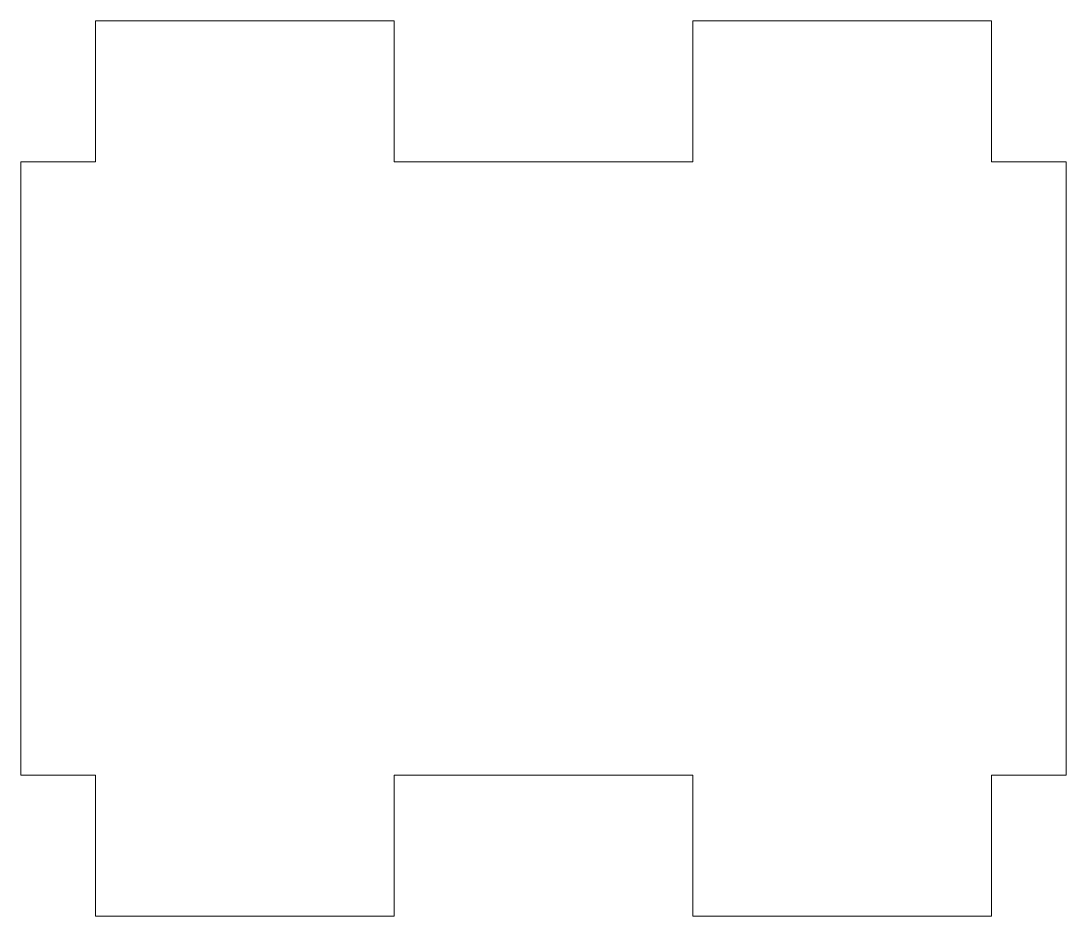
# Model space of a CAD drawing. Header units: inches. Extents: x 0 to 0.875, y -0.118 to 0.632.
import ezdxf

# ---------------------------------------------------------------- set-up
doc = ezdxf.new("R2010")
doc.units = ezdxf.units.IN
doc.header["$MEASUREMENT"] = 0

msp = doc.modelspace()

# ---------------------------------------------------------------- linework, layer by layer
at = {"color": 7, "linetype": 'Continuous', "lineweight": 15}
for p, q in [((0.0625, 0.6318), (0.0625, 0.5138)), ((0.3125, 0.6318), (0.0625, 0.6318)), ((0.3125, 0.5138), (0.3125, 0.6318)), ((0.5625, 0.6318), (0.5625, 0.5138)), ((0.8125, 0.6318), (0.5625, 0.6318)), ((0.8125, 0.5138), (0.8125, 0.6318)), ((0.0625, 0.5138), (0, 0.5138)), ((0, 0.5138), (0, 0)), ((0.5625, 0.5138), (0.3125, 0.5138)), ((0.875, 0.5138), (0.8125, 0.5138)), ((0.875, 0), (0.875, 0.5138)), ((0, 0), (0.0625, 0)), ((0.0625, 0), (0.0625, -0.118)), ((0.3125, 0), (0.5625, 0)), ((0.3125, -0.118), (0.3125, 0)), ((0.5625, 0), (0.5625, -0.118)), ((0.8125, 0), (0.875, 0)), ((0.8125, -0.118), (0.8125, 0)), ((0.0625, -0.118), (0.3125, -0.118)), ((0.5625, -0.118), (0.8125, -0.118))]:
    msp.add_line(p, q, dxfattribs=at)

doc.saveas('drawing.dxf')
